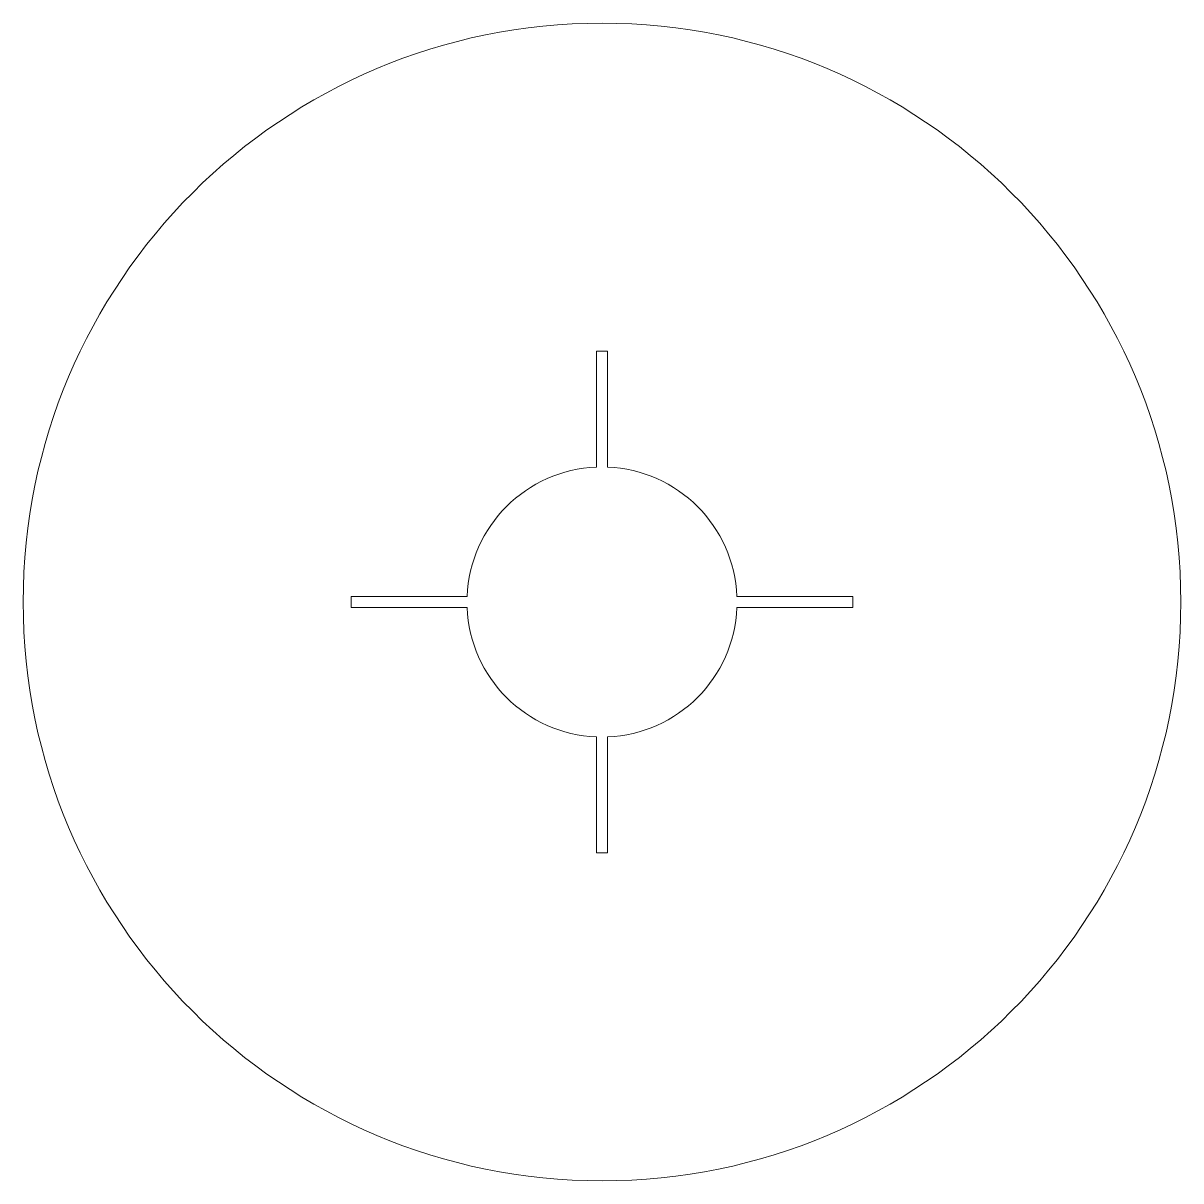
# Model space of a CAD drawing. Header units: millimetres. Extents: x -150 to 150, y -150 to 150.
import ezdxf

# ---------------------------------------------------------------- set-up
doc = ezdxf.new("R2010")
doc.units = ezdxf.units.MM
doc.header["$MEASUREMENT"] = 0
doc.layers.add('Layer 1', color=7, linetype='Continuous')

msp = doc.modelspace()

# ---------------------------------------------------------------- linework, layer by layer
at = {"layer": 'Layer 1', "color": 242, "lineweight": 18}
for points, knots in [([(-0.0001, 150.0003), (82.8428, 150.0003), (150.0003, 82.8427), (150.0003, -0.0001), (150.0003, -82.843), (82.8427, -150.0005), (-0.0001, -150.0005), (-82.843, -150.0005), (-150.0005, -82.8429), (-150.0005, -0.0001), (-150.0005, 82.8428), (-82.8429, 150.0003), (-0.0001, 150.0003)], [0, 0, 0, 0, 0.25, 0.25, 0.25, 0.5, 0.5, 0.5, 0.75, 0.75, 0.75, 1, 1, 1, 1]), ([(-65.0303, 0.9999), (-65.0303, 0.9999), (-65.0302, 0.9999), (-65.0302, 0.9999), (-65.0302, 0.9999), (-65.0302, 1.4499), (-65.0302, 1.4499), (-65.0302, 1.4499), (-34.9671, 1.4499), (-34.9671, 1.4499), (-34.2259, 19.626), (-19.6259, 34.2256), (-1.4501, 34.9668), (-1.4501, 34.9668), (-1.4501, 65.0303), (-1.4501, 65.0303), (-1.4501, 65.0303), (-1.0002, 65.0303), (-1.0002, 65.0303), (-1.0002, 65.0303), (0.9997, 65.0303), (0.9997, 65.0303), (0.9997, 65.0303), (1.4499, 65.0303), (1.4499, 65.0303), (1.4499, 65.0303), (1.4499, 34.9668), (1.4499, 34.9668), (19.6256, 34.2254), (34.2254, 19.6257), (34.9666, 1.4499), (34.9666, 1.4499), (65.0301, 1.4499), (65.0301, 1.4499), (65.0301, 1.4499), (65.0301, 0.9999), (65.0301, 0.9999), (65.0301, 0.9999), (65.0301, -1), (65.0301, -1), (65.0301, -1), (65.0301, -1.4501), (65.0301, -1.4501), (65.0301, -1.4501), (34.9666, -1.4501), (34.9666, -1.4501), (34.2253, -19.6262), (19.626, -34.2256), (1.4499, -34.9669), (1.4499, -34.9669), (1.4499, -65.0304), (1.4499, -65.0304), (1.4499, -65.0304), (0.9997, -65.0304), (0.9997, -65.0304), (0.9997, -65.0304), (-1.0002, -65.0304), (-1.0002, -65.0304), (-1.0002, -65.0304), (-1.4501, -65.0304), (-1.4501, -65.0304), (-1.4501, -65.0304), (-1.4501, -34.9669), (-1.4501, -34.9669), (-19.6263, -34.2257), (-34.2258, -19.6263), (-34.9671, -1.4501), (-34.9671, -1.4501), (-65.0302, -1.4501), (-65.0302, -1.4501), (-65.0302, -1.4501), (-65.0302, -1), (-65.0302, -1), (-65.0302, -1), (-65.0303, -1), (-65.0303, -1), (-65.0303, -1), (-65.0303, 0.9999), (-65.0303, 0.9999)], [0, 0, 0, 0, 0.03846154, 0.03846154, 0.03846154, 0.07692308, 0.07692308, 0.07692308, 0.11538462, 0.11538462, 0.11538462, 0.15384615, 0.15384615, 0.15384615, 0.19230769, 0.19230769, 0.19230769, 0.23076923, 0.23076923, 0.23076923, 0.26923077, 0.26923077, 0.26923077, 0.30769231, 0.30769231, 0.30769231, 0.34615385, 0.34615385, 0.34615385, 0.38461538, 0.38461538, 0.38461538, 0.42307692, 0.42307692, 0.42307692, 0.46153846, 0.46153846, 0.46153846, 0.5, 0.5, 0.5, 0.53846154, 0.53846154, 0.53846154, 0.57692308, 0.57692308, 0.57692308, 0.61538462, 0.61538462, 0.61538462, 0.65384615, 0.65384615, 0.65384615, 0.69230769, 0.69230769, 0.69230769, 0.73076923, 0.73076923, 0.73076923, 0.76923077, 0.76923077, 0.76923077, 0.80769231, 0.80769231, 0.80769231, 0.84615385, 0.84615385, 0.84615385, 0.88461538, 0.88461538, 0.88461538, 0.92307692, 0.92307692, 0.92307692, 0.96153846, 0.96153846, 0.96153846, 1, 1, 1, 1])]:
    msp.add_open_spline(points, degree=3, knots=knots, dxfattribs=at)

doc.saveas('drawing.dxf')
